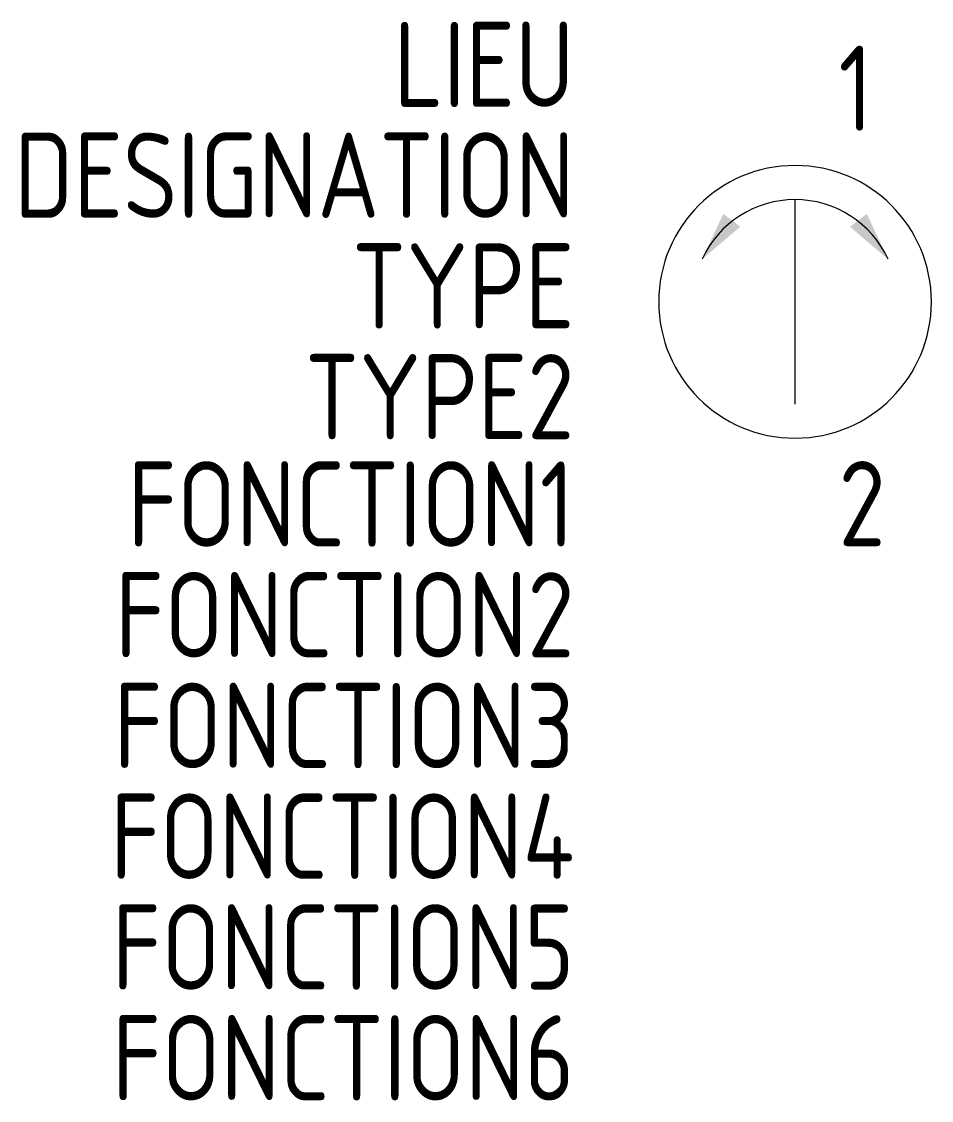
# Model space of a CAD drawing. Header units: millimetres. Extents: x -22.7 to 4, y -27.4 to 4.2.
import ezdxf
from ezdxf.enums import TextEntityAlignment as Align

# ---------------------------------------------------------------- set-up
doc = ezdxf.new("R2010")
doc.units = ezdxf.units.MM
for name, color, linetype in [('SYMB_FIL', 3, 'Continuous'), ('SYMB_TXT_CONTACT', 2, 'Continuous'), ('SYMB_TXT_NOM', 3, 'Continuous')]:
    doc.layers.add(name, color=color, linetype=linetype)
doc.styles.add('NET2_5', font='isocp.shx', dxfattribs={"width": 0.9, "height": 2.5})

msp = doc.modelspace()

# ---------------------------------------------------------------- linework, layer by layer
at = {"layer": 'SYMB_FIL'}
msp.add_line((0, -7), (0, -1), dxfattribs=at)
for radius, start, end in [(4, 90, 270), (4, 270, 90), (3, 24.5916, 155.4084)]:
    msp.add_arc((0, -4), radius, start, end, dxfattribs=at)
for points in [[(-1.608, -1.797), (-2.105, -1.419), (-2.728, -2.752)], [(1.608, -1.797), (2.105, -1.419), (2.728, -2.752)]]:
    msp.add_solid(points, dxfattribs=at)

# ---------------------------------------------------------------- texts
at = {"layer": 'SYMB_TXT_CONTACT', "style": 'NET2_5', "width": 0.9, "flags": 8}
for tag, p, s in [('1', (1.275, 1.016), '1'), ('2', (1.275, -11.173), '2')]:
    msp.add_attdef(tag, p, s, height=2.5, dxfattribs=at)
at = {"layer": 'SYMB_TXT_NOM', "style": 'NET2_5', "width": 0.9, "flags": 8}
for tag, text, p in [('LIEU', '', (-6.475, 1.716)), ('DESIGNATION', 'P?', (-6.475, -1.534)), ('TYPE', '', (-6.475, -4.784)), ('TYPE2', '', (-6.475, -8.034)), ('FONCTION1', '', (-6.475, -11.184)), ('FONCTION2', '', (-6.475, -14.434)), ('FONCTION3', '', (-6.475, -17.684)), ('FONCTION4', '', (-6.475, -20.934)), ('FONCTION5', '', (-6.475, -24.184)), ('FONCTION6', '', (-6.475, -27.434))]:
    msp.add_attdef(tag, text=text, height=2.5, dxfattribs=at).set_placement(p, align=Align.RIGHT)

doc.saveas('drawing.dxf')
